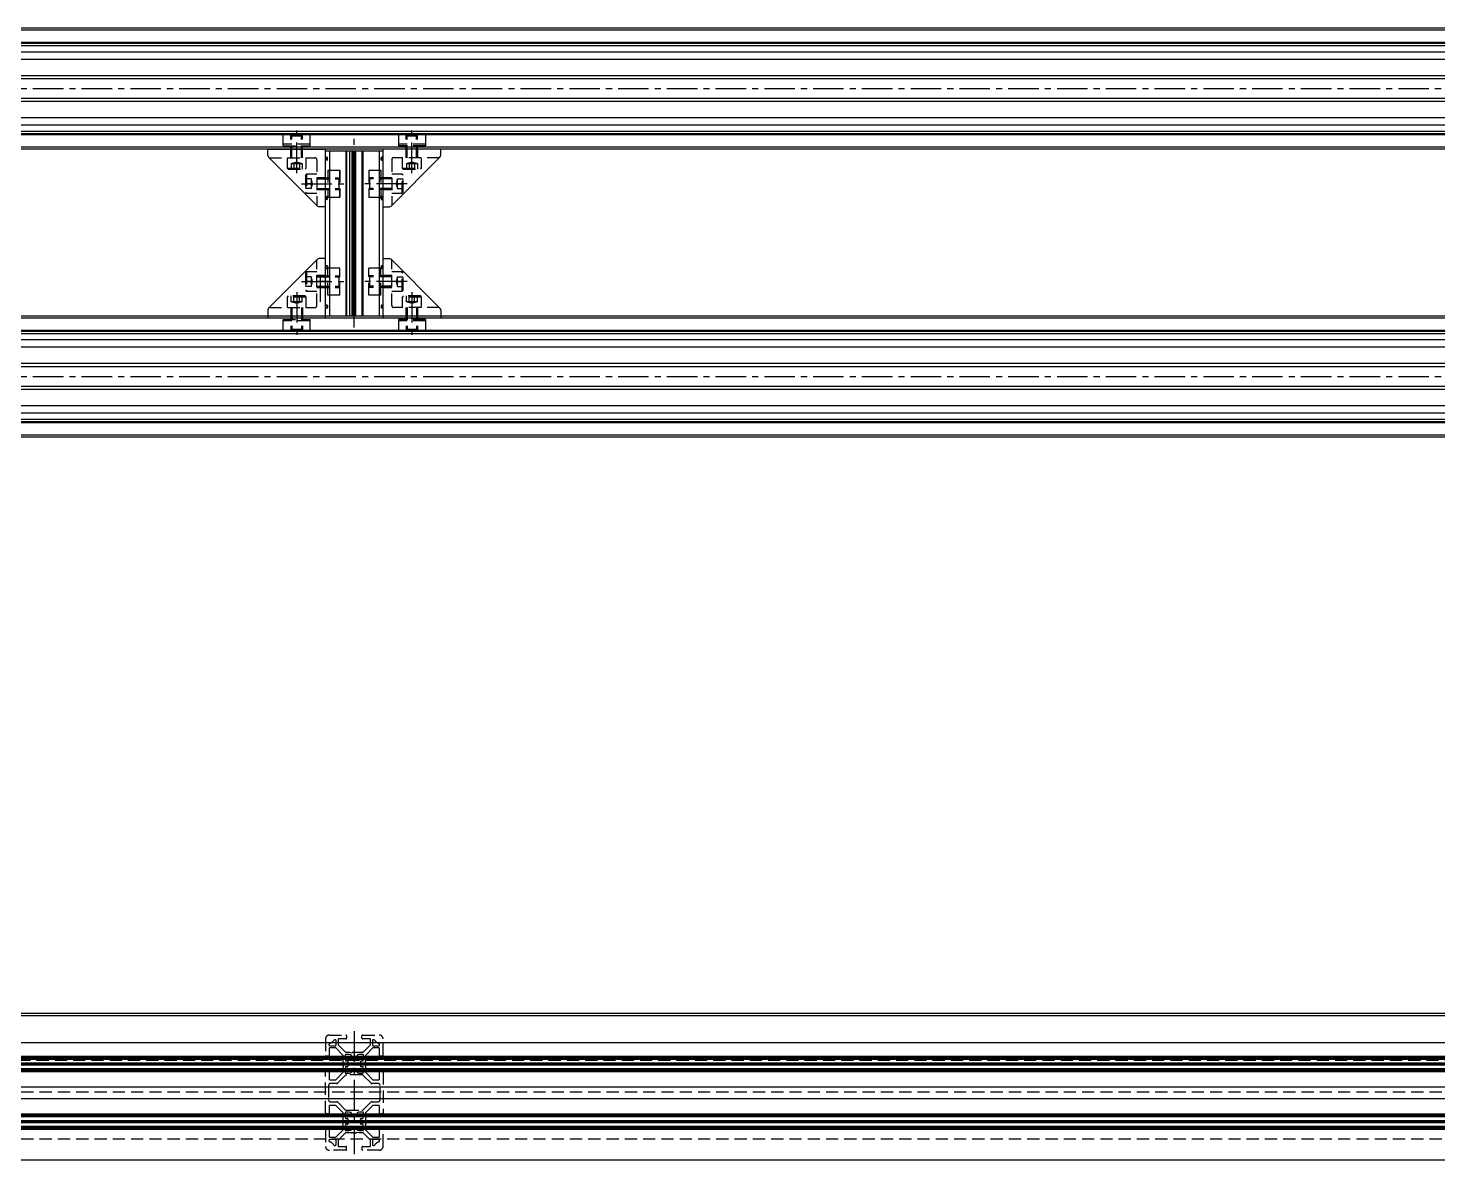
# Model space of a CAD drawing. Extents: x 0 to 4468, y -8 to 816.
# Drawn here: x 1499 to 2233, y 185 to 775 of the extents above; entities that cross this region are included whole.
import ezdxf

# ---------------------------------------------------------------- set-up
doc = ezdxf.new("R2010")
doc.units = 0
doc.header["$LTSCALE"] = 0.5
doc.linetypes.add('CENTER', pattern=[50.8, 31.75, -6.35, 6.35, -6.35])
doc.linetypes.add('DASHED', pattern=[19.05, 12.7, -6.35])
for name, color, linetype in [('MSM_CENTER', 1, 'CENTER'), ('MSM_CONTINUOUS', 7, 'CONTINUOUS'), ('MSM_DASHED', 4, 'DASHED')]:
    doc.layers.add(name, color=color, linetype=linetype)

msp = doc.modelspace()

# ---------------------------------------------------------------- linework, layer by layer
at = {"layer": 'MSM_CENTER'}
for p, q in [((764.36, 743.01), (3930.36, 743.01)), ((1638.36, 699.01), (1638.36, 721.51)), ((1698.36, 699.01), (1698.36, 721.51)), ((1668.36, 618.51), (1668.36, 717.51)), ((1640.86, 693.51), (1662.86, 693.51)), ((1695.86, 693.51), (1673.86, 693.51)), ((1640.86, 642.51), (1662.86, 642.51)), ((1650.6, 645.11), (1650.6, 632.01)), ((1695.86, 642.51), (1673.86, 642.51)), ((1638.36, 637.01), (1638.36, 614.51)), ((1698.36, 637.01), (1698.36, 614.51)), ((764.36, 593.01), (3930.36, 593.01)), ((1668.36, 252), (1668.36, 188))]:
    msp.add_line(p, q, dxfattribs=at)
at = {"layer": 'MSM_CONTINUOUS'}
for p, q in [((3920.36, 774.51), (774.36, 774.51)), ((3788.56, 773.51), (906.16, 773.51)), ((3800.86, 767.01), (893.86, 767.01)), ((3800.86, 766.51), (893.86, 766.51)), ((3800.86, 765.35), (893.86, 765.35)), ((3808.36, 762.1), (886.36, 762.1)), ((3808.36, 758.26), (886.36, 758.26)), ((3808.36, 749.76), (886.36, 749.76)), ((3880.86, 748.16), (931.66, 748.16)), ((3808.36, 736.26), (886.36, 736.26)), ((3880.86, 737.86), (931.66, 737.86)), ((3808.36, 727.77), (886.36, 727.77)), ((3808.36, 723.93), (886.36, 723.93)), ((3800.86, 720.67), (893.86, 720.67)), ((3800.86, 719.51), (893.86, 719.51)), ((3800.86, 719.01), (893.86, 719.01)), ((3788.56, 712.51), (906.16, 712.51)), ((3920.36, 711.51), (774.36, 711.51)), ((1623.36, 711.51), (1653.36, 711.51)), ((1623.36, 708.26), (1623.36, 711.51)), ((1649.22, 681.88), (1623.72, 707.38)), ((1653.36, 623.51), (1653.36, 711.51)), ((1683.36, 710.51), (1653.36, 710.51)), ((1655.36, 710.51), (1655.36, 624.51)), ((1663.96, 710.51), (1663.96, 624.51)), ((1664.36, 710.51), (1664.36, 624.51)), ((1665.86, 710.51), (1665.86, 624.51)), ((1667.14, 710.51), (1667.14, 624.51)), ((1667.45, 710.51), (1667.45, 624.51)), ((1667.95, 710.51), (1667.95, 624.51)), ((1668.36, 710.51), (1668.36, 624.51)), ((1668.76, 710.51), (1668.76, 624.51)), ((1669.01, 710.51), (1669.01, 624.51)), ((1672.36, 710.51), (1672.36, 624.51)), ((1672.76, 710.51), (1672.76, 624.51)), ((1681.36, 710.51), (1681.36, 624.51)), ((1713.36, 711.51), (1683.36, 711.51)), ((1683.36, 623.51), (1683.36, 711.51)), ((1687.49, 681.88), (1712.99, 707.38)), ((1713.36, 708.26), (1713.36, 711.51)), ((1653.36, 681.51), (1650.11, 681.51)), ((1683.36, 681.51), (1686.61, 681.51)), ((1649.22, 654.15), (1623.72, 628.65)), ((1653.36, 654.51), (1650.11, 654.51)), ((1683.36, 654.51), (1686.61, 654.51)), ((1687.49, 654.15), (1712.99, 628.65)), ((3920.36, 624.51), (774.36, 624.51)), ((1623.36, 627.76), (1623.36, 623.51)), ((1713.36, 627.76), (1713.36, 623.51)), ((3800.86, 617.01), (893.86, 617.01)), ((3788.56, 623.51), (906.16, 623.51)), ((3808.36, 612.1), (886.36, 612.1)), ((3800.86, 616.51), (893.86, 616.51)), ((3800.86, 615.35), (893.86, 615.35)), ((3808.36, 608.26), (886.36, 608.26)), ((3808.36, 599.76), (886.36, 599.76)), ((3880.86, 598.16), (931.66, 598.16)), ((3880.86, 587.86), (931.66, 587.86)), ((3808.36, 586.26), (886.36, 586.26)), ((3808.36, 577.77), (886.36, 577.77)), ((3808.36, 573.93), (886.36, 573.93)), ((3800.86, 570.67), (893.86, 570.67)), ((3800.86, 569.51), (893.86, 569.51)), ((3800.86, 569.01), (893.86, 569.01)), ((3920.36, 561.51), (774.36, 561.51)), ((3788.56, 562.51), (906.16, 562.51)), ((3894.36, 260), (800.36, 260)), ((3852.36, 261.3), (842.36, 261.3)), ((3786.36, 246), (806.36, 246)), ((1099.36, 239), (3670.36, 239)), ((1099.36, 238.52), (3670.36, 238.52)), ((1099.36, 238), (3670.36, 238)), ((1099.36, 237.48), (3670.36, 237.48)), ((1099.36, 235.52), (3670.36, 235.52)), ((1099.36, 235), (3670.36, 235)), ((1099.36, 234.48), (3670.36, 234.48)), ((1099.36, 232.52), (3670.36, 232.52)), ((1099.36, 232), (3670.36, 232)), ((1099.36, 231.48), (3670.36, 231.48)), ((1099.36, 231), (3670.36, 231)), ((1099.36, 223), (3670.36, 223)), ((1099.36, 217), (3670.36, 217)), ((1099.36, 209), (3670.36, 209)), ((1099.36, 208.52), (3670.36, 208.52)), ((1099.36, 208), (3670.36, 208)), ((1099.36, 207.48), (3670.36, 207.48)), ((1099.36, 205.52), (3670.36, 205.52)), ((1099.36, 205), (3670.36, 205)), ((1099.36, 204.48), (3670.36, 204.48)), ((1099.36, 202.52), (3670.36, 202.52)), ((1099.36, 202), (3670.36, 202)), ((1099.36, 201.48), (3670.36, 201.48)), ((1099.36, 201), (3670.36, 201)), ((1099.36, 185), (3670.36, 185))]:
    msp.add_line(p, q, dxfattribs=at)
for centre, start, end in [((1624.61, 708.26), 180, 225), ((1712.11, 708.26), 315, 0), ((1650.11, 682.76), 225, 270), ((1686.61, 682.76), 270, 315), ((1650.11, 653.26), 90, 135), ((1686.61, 653.26), 45, 90), ((1624.61, 627.76), 135, 180), ((1712.11, 627.76), 0, 45)]:
    msp.add_arc(centre, 1.25, start, end, dxfattribs=at)
at = {"layer": 'MSM_DASHED'}
for p, q in [((3685.36, 767.01), (959.36, 767.01)), ((1631.36, 713.21), (1631.36, 719.51)), ((1635.36, 707.01), (1635.36, 719.51)), ((1635.9, 707.01), (1635.9, 719.51)), ((1640.82, 707.01), (1640.82, 719.51)), ((1641.36, 707.01), (1641.36, 719.51)), ((1645.36, 713.21), (1645.36, 719.51)), ((1691.36, 719.51), (1691.36, 713.21)), ((1695.36, 707.01), (1695.36, 719.51)), ((1695.9, 707.01), (1695.9, 719.51)), ((1700.82, 707.01), (1700.82, 719.51)), ((1701.36, 707.01), (1701.36, 719.51)), ((1705.36, 719.51), (1705.36, 713.21)), ((3685.36, 719.01), (959.36, 719.01)), ((1645.36, 714.01), (1631.36, 714.01)), ((1631.36, 713.21), (1645.36, 713.21)), ((1635.9, 719.01), (1635.36, 718.47)), ((1635.36, 718.47), (1641.36, 718.47)), ((1641.36, 718.47), (1640.82, 719.01)), ((1705.36, 714.01), (1691.36, 714.01)), ((1705.36, 713.21), (1691.36, 713.21)), ((1695.9, 719.01), (1695.36, 718.47)), ((1695.36, 718.47), (1701.36, 718.47)), ((1701.36, 718.47), (1700.82, 719.01)), ((1624.09, 707.01), (1647.86, 707.01)), ((1633.36, 707.01), (1633.36, 701.61)), ((1635.26, 711.51), (1635.26, 707.01)), ((1641.46, 707.01), (1641.46, 711.51)), ((1643.36, 701.61), (1643.36, 707.01)), ((1648.86, 706.01), (1648.86, 682.24)), ((1653.36, 707.41), (1654.11, 707.28)), ((1654.11, 705.74), (1653.36, 705.61)), ((1654.07, 705.74), (1654.07, 707.29)), ((1654.36, 706.04), (1654.36, 706.98)), ((1682.36, 706.04), (1682.36, 706.98)), ((1683.36, 707.41), (1682.6, 707.28)), ((1682.6, 705.74), (1683.36, 705.61)), ((1682.64, 705.74), (1682.64, 707.29)), ((1687.86, 706.01), (1687.86, 682.24)), ((1712.62, 707.01), (1688.86, 707.01)), ((1693.36, 707.01), (1693.36, 701.61)), ((1695.26, 711.51), (1695.26, 707.01)), ((1701.46, 707.01), (1701.46, 711.51)), ((1703.36, 701.61), (1703.36, 707.01)), ((1633.36, 701.61), (1643.36, 701.61)), ((1633.36, 701.61), (1633.96, 701.01)), ((1633.96, 701.01), (1642.76, 701.01)), ((1635.47, 704.01), (1635.47, 701.01)), ((1635.47, 704.01), (1641.24, 704.01)), ((1638.36, 704.68), (1635.86, 704.01)), ((1636.91, 704.01), (1636.91, 701.01)), ((1640.86, 704.01), (1638.36, 704.68)), ((1639.8, 704.01), (1639.8, 701.01)), ((1641.24, 704.01), (1641.24, 701.01)), ((1642.76, 701.01), (1643.36, 701.61)), ((1643.46, 698.51), (1642.86, 697.91)), ((1642.86, 697.91), (1642.86, 689.11)), ((1648.86, 698.51), (1643.46, 698.51)), ((1643.46, 698.51), (1643.46, 688.51)), ((1654.56, 700.51), (1654.56, 686.51)), ((1654.56, 700.51), (1660.86, 700.51)), ((1660.64, 700.51), (1660.64, 686.51)), ((1660.86, 700.51), (1660.86, 686.51)), ((1675.86, 700.51), (1675.86, 686.51)), ((1675.86, 700.51), (1682.16, 700.51)), ((1682.16, 700.51), (1682.16, 686.51)), ((1693.26, 698.51), (1687.86, 698.51)), ((1693.26, 688.51), (1693.26, 698.51)), ((1693.86, 697.91), (1693.26, 698.51)), ((1693.36, 701.61), (1693.96, 701.01)), ((1693.36, 701.61), (1703.36, 701.61)), ((1693.86, 689.11), (1693.86, 697.91)), ((1693.96, 701.01), (1702.76, 701.01)), ((1695.47, 704.01), (1695.47, 701.01)), ((1695.47, 704.01), (1701.24, 704.01)), ((1698.36, 704.68), (1695.86, 704.01)), ((1696.91, 704.01), (1696.91, 701.01)), ((1700.86, 704.01), (1698.36, 704.68)), ((1699.8, 704.01), (1699.8, 701.01)), ((1701.24, 704.01), (1701.24, 701.01)), ((1702.76, 701.01), (1703.36, 701.61)), ((1645.86, 696.01), (1642.86, 696.01)), ((1645.86, 693.51), (1642.86, 693.51)), ((1645.86, 691.01), (1642.86, 691.01)), ((1645.86, 696.01), (1645.86, 691.01)), ((1646.53, 693.51), (1645.86, 696.01)), ((1645.86, 691.01), (1646.53, 693.51)), ((1653.36, 696.61), (1648.86, 696.61)), ((1648.86, 696.51), (1660.86, 696.51)), ((1648.86, 695.97), (1660.86, 695.97)), ((1648.86, 691.05), (1660.86, 691.05)), ((1648.86, 690.51), (1660.86, 690.51)), ((1648.86, 690.41), (1653.36, 690.41)), ((1660.32, 696.51), (1660.32, 690.51)), ((1660.86, 695.97), (1660.32, 696.51)), ((1660.32, 690.51), (1660.86, 691.05)), ((1687.86, 696.51), (1675.86, 696.51)), ((1676.4, 696.51), (1675.86, 695.97)), ((1687.86, 695.97), (1675.86, 695.97)), ((1687.86, 691.05), (1675.86, 691.05)), ((1675.86, 691.05), (1676.4, 690.51)), ((1687.86, 690.51), (1675.86, 690.51)), ((1676.4, 690.51), (1676.4, 696.51)), ((1687.86, 696.61), (1683.36, 696.61)), ((1683.36, 690.41), (1687.86, 690.41)), ((1690.86, 696.01), (1690.19, 693.51)), ((1690.19, 693.51), (1690.86, 691.01)), ((1690.86, 696.01), (1693.86, 696.01)), ((1690.86, 691.01), (1690.86, 696.01)), ((1690.86, 693.51), (1693.86, 693.51)), ((1690.86, 691.01), (1693.86, 691.01)), ((1642.86, 689.11), (1643.46, 688.51)), ((1643.46, 688.51), (1648.86, 688.51)), ((1653.36, 686.91), (1654.11, 686.78)), ((1654.11, 685.24), (1653.36, 685.11)), ((1654.07, 685.24), (1654.07, 686.79)), ((1654.36, 685.54), (1654.36, 686.48)), ((1654.56, 686.51), (1660.86, 686.51)), ((1675.86, 686.51), (1682.16, 686.51)), ((1682.36, 685.54), (1682.36, 686.48)), ((1683.36, 686.91), (1682.6, 686.78)), ((1682.6, 685.24), (1683.36, 685.11)), ((1682.64, 685.24), (1682.64, 686.79)), ((1687.86, 688.51), (1693.26, 688.51)), ((1693.26, 688.51), (1693.86, 689.11)), ((1648.86, 630.01), (1648.86, 653.78)), ((1687.86, 630.01), (1687.86, 653.78)), ((1643.46, 647.51), (1642.86, 646.91)), ((1642.86, 646.91), (1642.86, 638.11)), ((1648.86, 647.51), (1643.46, 647.51)), ((1643.46, 647.51), (1643.46, 637.51)), ((1654.11, 650.78), (1653.36, 650.91)), ((1653.36, 649.11), (1654.11, 649.24)), ((1654.07, 650.79), (1654.07, 649.24)), ((1654.36, 650.48), (1654.36, 649.54)), ((1654.56, 635.51), (1654.56, 649.51)), ((1660.86, 649.51), (1654.56, 649.51)), ((1660.86, 635.51), (1660.86, 649.51)), ((1682.16, 649.51), (1675.86, 649.51)), ((1675.86, 635.51), (1675.86, 649.51)), ((1682.16, 635.51), (1682.16, 649.51)), ((1682.36, 650.48), (1682.36, 649.54)), ((1682.6, 650.78), (1683.36, 650.91)), ((1683.36, 649.11), (1682.6, 649.24)), ((1682.64, 650.79), (1682.64, 649.24)), ((1693.26, 647.51), (1687.86, 647.51)), ((1693.86, 646.91), (1693.26, 647.51)), ((1693.26, 637.51), (1693.26, 647.51)), ((1693.86, 638.11), (1693.86, 646.91)), ((1645.86, 645.01), (1642.86, 645.01)), ((1655.6, 642.51), (1642.86, 642.51)), ((1645.86, 640.01), (1642.86, 640.01)), ((1645.86, 645.01), (1645.86, 640.01)), ((1646.53, 642.51), (1645.86, 645.01)), ((1645.86, 640.01), (1646.53, 642.51)), ((1653.36, 645.61), (1648.86, 645.61)), ((1648.86, 645.51), (1660.86, 645.51)), ((1648.86, 644.97), (1660.86, 644.97)), ((1648.86, 640.05), (1660.86, 640.05)), ((1648.86, 639.51), (1660.86, 639.51)), ((1648.86, 639.41), (1653.36, 639.41)), ((1660.32, 645.51), (1660.32, 639.51)), ((1660.86, 644.97), (1660.32, 645.51)), ((1660.32, 639.51), (1660.86, 640.05)), ((1687.86, 645.51), (1675.86, 645.51)), ((1676.4, 645.51), (1675.86, 644.97)), ((1687.86, 644.97), (1675.86, 644.97)), ((1687.86, 640.05), (1675.86, 640.05)), ((1675.86, 640.05), (1676.4, 639.51)), ((1687.86, 639.51), (1675.86, 639.51)), ((1676.4, 639.51), (1676.4, 645.51)), ((1687.86, 645.61), (1683.36, 645.61)), ((1683.36, 639.41), (1687.86, 639.41)), ((1690.86, 645.01), (1690.19, 642.51)), ((1690.19, 642.51), (1690.86, 640.01)), ((1690.86, 645.01), (1693.86, 645.01)), ((1690.86, 640.01), (1690.86, 645.01)), ((1690.86, 642.51), (1693.86, 642.51)), ((1690.86, 640.01), (1693.86, 640.01)), ((1633.96, 635.01), (1633.36, 634.41)), ((1633.36, 634.41), (1633.36, 629.01)), ((1643.36, 634.41), (1633.36, 634.41)), ((1642.76, 635.01), (1633.96, 635.01)), ((1635.47, 632.01), (1635.47, 635.01)), ((1641.24, 632.01), (1635.47, 632.01)), ((1635.86, 632.01), (1638.36, 631.34)), ((1636.91, 632.01), (1636.91, 635.01)), ((1638.36, 631.34), (1640.86, 632.01)), ((1639.8, 632.01), (1639.8, 635.01)), ((1641.24, 632.01), (1641.24, 635.01)), ((1643.36, 634.41), (1642.76, 635.01)), ((1642.86, 638.11), (1643.46, 637.51)), ((1643.36, 629.01), (1643.36, 634.41)), ((1643.46, 637.51), (1648.86, 637.51)), ((1660.86, 635.51), (1654.56, 635.51)), ((1682.16, 635.51), (1675.86, 635.51)), ((1687.86, 637.51), (1693.26, 637.51)), ((1693.26, 637.51), (1693.86, 638.11)), ((1693.96, 635.01), (1693.36, 634.41)), ((1703.36, 634.41), (1693.36, 634.41)), ((1693.36, 634.41), (1693.36, 629.01)), ((1702.76, 635.01), (1693.96, 635.01)), ((1695.47, 632.01), (1695.47, 635.01)), ((1701.24, 632.01), (1695.47, 632.01)), ((1695.86, 632.01), (1698.36, 631.34)), ((1696.91, 632.01), (1696.91, 635.01)), ((1698.36, 631.34), (1700.86, 632.01)), ((1699.8, 632.01), (1699.8, 635.01)), ((1701.24, 632.01), (1701.24, 635.01)), ((1703.36, 634.41), (1702.76, 635.01)), ((1703.36, 629.01), (1703.36, 634.41)), ((1624.09, 629.01), (1647.86, 629.01)), ((1635.26, 629.01), (1635.26, 624.51)), ((1635.36, 629.01), (1635.36, 616.51)), ((1635.9, 629.01), (1635.9, 616.51)), ((1640.82, 629.01), (1640.82, 616.51)), ((1641.36, 629.01), (1641.36, 616.51)), ((1641.46, 624.51), (1641.46, 629.01)), ((1654.11, 630.28), (1653.36, 630.41)), ((1653.36, 628.61), (1654.11, 628.74)), ((1654.07, 630.29), (1654.07, 628.74)), ((1654.36, 629.98), (1654.36, 629.04)), ((1682.36, 629.98), (1682.36, 629.04)), ((1682.6, 630.28), (1683.36, 630.41)), ((1683.36, 628.61), (1682.6, 628.74)), ((1682.64, 630.29), (1682.64, 628.74)), ((1712.62, 629.01), (1688.86, 629.01)), ((1695.26, 629.01), (1695.26, 624.51)), ((1695.36, 629.01), (1695.36, 616.51)), ((1695.9, 629.01), (1695.9, 616.51)), ((1700.82, 629.01), (1700.82, 616.51)), ((1701.36, 629.01), (1701.36, 616.51)), ((1701.46, 624.51), (1701.46, 629.01)), ((1631.36, 622.81), (1645.36, 622.81)), ((1631.36, 616.51), (1631.36, 622.81)), ((1645.36, 622.01), (1631.36, 622.01)), ((1641.36, 617.55), (1635.36, 617.55)), ((1635.36, 617.55), (1635.9, 617.01)), ((1640.82, 617.01), (1635.9, 617.01)), ((1640.82, 617.01), (1641.36, 617.55)), ((1645.36, 616.51), (1645.36, 622.81)), ((1705.36, 622.81), (1691.36, 622.81)), ((1691.36, 622.81), (1691.36, 616.51)), ((1705.36, 622.01), (1691.36, 622.01)), ((1701.36, 617.55), (1695.36, 617.55)), ((1695.36, 617.55), (1695.9, 617.01)), ((1700.82, 617.01), (1695.9, 617.01)), ((1700.82, 617.01), (1701.36, 617.55)), ((1705.36, 622.81), (1705.36, 616.51)), ((1655.36, 250), (1663.96, 250)), ((1672.76, 250), (1681.36, 250)), ((1653.36, 248), (1653.36, 239.4)), ((1655.16, 245.12), (1655.16, 244.95)), ((1655.36, 239.4), (1655.36, 243.25)), ((1658.69, 243.25), (1655.36, 243.25)), ((1655.66, 244.45), (1658.41, 244.45)), ((1658.41, 247.5), (1658.16, 247.5)), ((1658.69, 243.25), (1662.36, 239.59)), ((1658.91, 244.95), (1658.91, 247)), ((1660.11, 244.66), (1660.11, 248)), ((1663.96, 248), (1660.11, 248)), ((1663.77, 241), (1660.11, 244.66)), ((1664.36, 249.6), (1664.36, 248.4)), ((1672.36, 248.4), (1672.36, 249.6)), ((1676.61, 248), (1672.76, 248)), ((1676.61, 244.66), (1672.94, 241)), ((1674.36, 239.59), (1678.02, 243.25)), ((1676.61, 248), (1676.61, 244.66)), ((1677.81, 247), (1677.81, 244.95)), ((1681.36, 243.25), (1678.02, 243.25)), ((1678.56, 247.5), (1678.31, 247.5)), ((1678.31, 244.45), (1681.06, 244.45)), ((1681.36, 243.25), (1681.36, 239.4)), ((1681.56, 244.95), (1681.56, 245.12)), ((1683.36, 239.4), (1683.36, 248)), ((3852.36, 236.7), (842.36, 236.7)), ((1654.96, 239), (1653.76, 239)), ((1662.36, 239.59), (1662.36, 235.65)), ((1662.66, 235), (1662.42, 235.4)), ((1662.42, 234.6), (1662.66, 235)), ((1663.56, 239.4), (1663.56, 237.66)), ((1663.56, 237.59), (1663.71, 236.82)), ((1663.77, 241), (1665.86, 241)), ((1665.69, 239.8), (1663.96, 239.8)), ((1664.1, 236.5), (1664.72, 236.5)), ((1666.53, 239.64), (1665.77, 239.79)), ((1665.86, 241), (1667.14, 240.75)), ((1666.86, 238.64), (1666.86, 239.25)), ((1667.14, 240.75), (1667.45, 240.93)), ((1667.95, 240.93), (1668.36, 240.7)), ((1668.36, 240.7), (1668.76, 240.93)), ((1669.01, 241), (1672.94, 241)), ((1669.86, 239.25), (1669.86, 238.64)), ((1670.94, 239.79), (1670.18, 239.64)), ((1672.76, 239.8), (1671.02, 239.8)), ((1671.99, 236.5), (1672.61, 236.5)), ((1673, 236.82), (1673.15, 237.59)), ((1673.16, 237.66), (1673.16, 239.4)), ((1674.29, 235.4), (1674.06, 235)), ((1674.06, 235), (1674.29, 234.6)), ((1674.11, 236.22), (1674.36, 237.5)), ((1674.29, 235.9), (1674.11, 236.22)), ((1674.36, 237.5), (1674.36, 239.59)), ((1682.96, 239), (1681.76, 239)), ((1653.36, 209.4), (1653.36, 230.6)), ((1653.76, 231), (1654.96, 231)), ((1655.36, 226.75), (1655.36, 230.6)), ((1662.36, 230.41), (1658.69, 226.75)), ((1663.68, 228.91), (1659.81, 225.04)), ((1662.61, 233.78), (1662.36, 232.5)), ((1662.36, 232.5), (1662.36, 230.41)), ((1662.61, 233.78), (1662.42, 234.1)), ((1663.71, 233.18), (1663.56, 232.41)), ((1663.56, 232.34), (1663.56, 230.6)), ((1663.96, 230.2), (1665.69, 230.2)), ((1664.72, 233.5), (1664.1, 233.5)), ((1672.33, 229.2), (1664.39, 229.2)), ((1665.77, 230.21), (1666.53, 230.36)), ((1666.86, 230.75), (1666.86, 231.36)), ((1669.86, 231.36), (1669.86, 230.75)), ((1670.18, 230.36), (1670.94, 230.21)), ((1671.02, 230.2), (1672.76, 230.2)), ((1672.61, 233.5), (1671.99, 233.5)), ((1673.15, 232.41), (1673, 233.18)), ((1676.9, 225.04), (1673.04, 228.91)), ((1673.16, 230.6), (1673.16, 232.34)), ((1674.36, 230.41), (1674.36, 234.35)), ((1678.02, 226.75), (1674.36, 230.41)), ((1681.36, 230.6), (1681.36, 226.75)), ((1681.76, 231), (1682.96, 231)), ((1683.36, 230.6), (1683.36, 209.4)), ((3682.52, 220.3), (959.37, 220.3)), ((1654.96, 223.75), (1654.96, 216.25)), ((1655.36, 226.75), (1658.69, 226.75)), ((1659.11, 224.75), (1655.96, 224.75)), ((1680.76, 224.75), (1677.61, 224.75)), ((1678.02, 226.75), (1681.36, 226.75)), ((1681.76, 216.25), (1681.76, 223.75)), ((1655.36, 209.4), (1655.36, 213.25)), ((1658.69, 213.25), (1655.36, 213.25)), ((1655.96, 215.25), (1659.11, 215.25)), ((1658.69, 213.25), (1662.36, 209.59)), ((1659.81, 214.96), (1663.68, 211.09)), ((1673.04, 211.09), (1676.9, 214.96)), ((1674.36, 209.59), (1678.02, 213.25)), ((1677.61, 215.25), (1680.76, 215.25)), ((1681.36, 213.25), (1678.02, 213.25)), ((1681.36, 213.25), (1681.36, 209.4)), ((1654.96, 209), (1653.76, 209)), ((1662.36, 209.59), (1662.36, 205.65)), ((1663.56, 209.4), (1663.56, 207.66)), ((1663.56, 207.59), (1663.71, 206.82)), ((1665.69, 209.8), (1663.96, 209.8)), ((1664.1, 206.5), (1664.72, 206.5)), ((1664.39, 210.8), (1672.33, 210.8)), ((1666.53, 209.64), (1665.77, 209.79)), ((1666.86, 208.64), (1666.86, 209.25)), ((1669.86, 209.25), (1669.86, 208.64)), ((1670.94, 209.79), (1670.18, 209.64)), ((1672.76, 209.8), (1671.02, 209.8)), ((1671.99, 206.5), (1672.61, 206.5)), ((1673, 206.82), (1673.15, 207.59)), ((1673.16, 207.66), (1673.16, 209.4)), ((1674.36, 207.5), (1674.11, 206.22)), ((1674.11, 206.22), (1674.29, 205.9)), ((1674.36, 207.5), (1674.36, 209.59)), ((1682.96, 209), (1681.76, 209)), ((1653.36, 200.6), (1653.36, 192)), ((1653.76, 201), (1654.96, 201)), ((1655.36, 196.75), (1655.36, 200.6)), ((1662.36, 200.41), (1658.69, 196.75)), ((1660.11, 195.34), (1663.77, 199)), ((1662.36, 202.5), (1662.61, 203.78)), ((1662.36, 202.5), (1662.36, 200.41)), ((1662.66, 205), (1662.42, 205.4)), ((1662.42, 204.6), (1662.66, 205)), ((1662.61, 203.78), (1662.42, 204.1)), ((1663.71, 203.18), (1663.56, 202.41)), ((1663.56, 202.34), (1663.56, 200.6)), ((1667.7, 199), (1663.77, 199)), ((1663.96, 200.2), (1665.69, 200.2)), ((1664.72, 203.5), (1664.1, 203.5)), ((1665.77, 200.21), (1666.53, 200.36)), ((1666.86, 200.75), (1666.86, 201.36)), ((1668.36, 199.3), (1667.95, 199.07)), ((1668.76, 199.07), (1668.36, 199.3)), ((1669.58, 199.25), (1669.26, 199.07)), ((1670.86, 199), (1669.58, 199.25)), ((1669.86, 201.36), (1669.86, 200.75)), ((1670.18, 200.36), (1670.94, 200.21)), ((1672.94, 199), (1670.86, 199)), ((1671.02, 200.2), (1672.76, 200.2)), ((1672.61, 203.5), (1671.99, 203.5)), ((1672.94, 199), (1676.61, 195.34)), ((1673.15, 202.41), (1673, 203.18)), ((1673.16, 200.6), (1673.16, 202.34)), ((1674.29, 205.4), (1674.06, 205)), ((1674.06, 205), (1674.29, 204.6)), ((1674.36, 200.41), (1674.36, 204.35)), ((1678.02, 196.75), (1674.36, 200.41)), ((1681.36, 200.6), (1681.36, 196.75)), ((1681.76, 201), (1682.96, 201)), ((1683.36, 192), (1683.36, 200.6)), ((3682.52, 195.7), (959.37, 195.7)), ((1655.16, 195.05), (1655.16, 194.88)), ((1655.36, 196.75), (1658.69, 196.75)), ((1658.41, 195.55), (1655.66, 195.55)), ((1658.16, 192.5), (1658.41, 192.5)), ((1658.91, 193), (1658.91, 195.05)), ((1660.11, 192), (1660.11, 195.34)), ((1660.11, 192), (1663.96, 192)), ((1664.36, 190.4), (1664.36, 191.6)), ((1672.36, 191.6), (1672.36, 190.4)), ((1672.76, 192), (1676.61, 192)), ((1676.61, 195.34), (1676.61, 192)), ((1677.81, 195.05), (1677.81, 193)), ((1678.02, 196.75), (1681.36, 196.75)), ((1681.06, 195.55), (1678.31, 195.55)), ((1678.31, 192.5), (1678.56, 192.5)), ((1681.56, 194.88), (1681.56, 195.05)), ((1663.96, 190), (1655.36, 190)), ((1681.36, 190), (1672.76, 190))]:
    msp.add_line(p, q, dxfattribs=at)
for centre, radius, start, end in [((1647.86, 706.01), 1, 0, 90), ((1654.06, 706.98), 0.3, 360, 80), ((1654.06, 706.04), 0.3, 280, 360), ((1682.66, 706.98), 0.3, 100, 180), ((1682.66, 706.04), 0.3, 180, 260), ((1688.86, 706.01), 1, 90, 180), ((1654.06, 686.48), 0.3, 360, 80), ((1654.06, 685.54), 0.3, 280, 360), ((1682.66, 686.48), 0.3, 100, 180), ((1682.66, 685.54), 0.3, 180, 260), ((1654.06, 650.48), 0.3, 360, 80), ((1654.06, 649.54), 0.3, 280, 360), ((1682.66, 650.48), 0.3, 100, 180), ((1682.66, 649.54), 0.3, 180, 260), ((1647.86, 630.01), 1, 270, 0), ((1654.06, 629.98), 0.3, 360, 80), ((1654.06, 629.04), 0.3, 280, 360), ((1682.66, 629.98), 0.3, 100, 180), ((1682.66, 629.04), 0.3, 180, 260), ((1688.86, 630.01), 1, 180, 270), ((1655.36, 248), 2, 90, 180), ((1663.96, 249.6), 0.4, 0, 90), ((1672.76, 249.6), 0.4, 90, 180), ((1681.36, 248), 2, 0, 90), ((1655.66, 245.12), 0.5, 109.85389, 180), ((1655.66, 244.95), 0.5, 180, 270), ((1653.86, 250.1), 4.8, 289.85389, 324.20367), ((1658.16, 247), 0.5, 90, 144.20367), ((1658.41, 247), 0.5, 0, 90), ((1658.41, 244.95), 0.5, 270, 0), ((1663.96, 248.4), 0.4, 270, 0), ((1672.76, 248.4), 0.4, 180, 270), ((1678.31, 247), 0.5, 90, 180), ((1678.31, 244.95), 0.5, 180, 270), ((1678.56, 247), 0.5, 35.79634, 90), ((1682.86, 250.1), 4.8, 215.79632, 250.14611), ((1681.06, 244.95), 0.5, 270, 0), ((1681.06, 245.12), 0.5, 0, 70.14613), ((1653.76, 239.4), 0.4, 180, 270), ((1654.96, 239.4), 0.4, 270, 0), ((1662.86, 235.65), 0.5, 180, 210), ((1663.96, 239.4), 0.4, 90, 180), ((1663.96, 237.66), 0.4, 180, 191), ((1664.1, 236.9), 0.4, 191, 270), ((1664.72, 236.1), 0.4, 343.17354, 90.00002), ((1668.36, 235), 3.4, 163.17355, 196.82645), ((1665.69, 239.4), 0.4, 79, 90), ((1666.46, 239.25), 0.4, 0, 79), ((1667.26, 238.64), 0.4, 180, 286.82645), ((1668.36, 235), 3.4, 73.17355, 106.82645), ((1667.7, 240.5), 0.5, 60, 120), ((1669.01, 240.5), 0.5, 90, 120), ((1669.46, 238.64), 0.4, 253.17355, 0), ((1670.26, 239.25), 0.4, 101, 180), ((1671.02, 239.4), 0.4, 90, 101), ((1671.99, 236.1), 0.4, 90, 196.82645), ((1668.36, 235), 3.4, 343.17355, 16.82645), ((1672.61, 236.9), 0.4, 270, 349), ((1672.76, 239.4), 0.4, 0, 90), ((1672.76, 237.66), 0.4, 349, 0), ((1673.86, 235.65), 0.5, 330, 30), ((1681.76, 239.4), 0.4, 180, 270), ((1682.96, 239.4), 0.4, 270, 0), ((1653.76, 230.6), 0.4, 90, 180), ((1654.96, 230.6), 0.4, 0, 90), ((1662.86, 234.35), 0.5, 150, 210), ((1663.96, 232.34), 0.4, 169, 180), ((1663.96, 230.6), 0.4, 180, 270), ((1664.39, 228.2), 1, 90, 135), ((1664.1, 233.1), 0.4, 90, 169), ((1664.72, 233.9), 0.4, 270, 16.82645), ((1665.69, 230.6), 0.4, 270, 281), ((1666.46, 230.75), 0.4, 281, 0), ((1667.26, 231.36), 0.4, 73.17355, 180), ((1668.36, 235), 3.4, 253.17355, 286.82645), ((1669.46, 231.36), 0.4, 0, 106.82645), ((1670.26, 230.75), 0.4, 180, 259), ((1671.02, 230.6), 0.4, 259, 270), ((1671.99, 233.9), 0.4, 163.17355, 270), ((1672.33, 228.2), 1, 45, 90), ((1672.61, 233.1), 0.4, 11, 90), ((1672.76, 230.6), 0.4, 270, 0), ((1672.76, 232.34), 0.4, 0, 11), ((1673.86, 234.35), 0.5, 0, 30), ((1681.76, 230.6), 0.4, 90, 180), ((1682.96, 230.6), 0.4, 0, 90), ((1655.96, 223.75), 1, 90, 180), ((1659.11, 225.75), 1, 270, 315), ((1677.61, 225.75), 1, 225, 270), ((1680.76, 223.75), 1, 0, 90), ((1655.96, 216.25), 1, 180, 270), ((1659.11, 214.25), 1, 45, 90), ((1677.61, 214.25), 1, 90, 135), ((1680.76, 216.25), 1, 270, 0), ((1653.76, 209.4), 0.4, 180, 270), ((1654.96, 209.4), 0.4, 270, 0), ((1662.86, 205.65), 0.5, 180, 210), ((1663.96, 209.4), 0.4, 90, 180), ((1663.96, 207.66), 0.4, 180, 191), ((1664.39, 211.8), 1, 225, 270), ((1664.1, 206.9), 0.4, 191, 270), ((1664.72, 206.1), 0.4, 343.17355, 90), ((1668.36, 205), 3.4, 163.17355, 196.82645), ((1665.69, 209.4), 0.4, 79, 90), ((1666.46, 209.25), 0.4, 0, 79), ((1667.26, 208.64), 0.4, 180, 286.82645), ((1668.36, 205), 3.4, 73.17355, 106.82645), ((1669.46, 208.64), 0.4, 253.17355, 0), ((1670.26, 209.25), 0.4, 101, 180), ((1671.02, 209.4), 0.4, 90, 101), ((1671.99, 206.1), 0.4, 90, 196.82645), ((1668.36, 205), 3.4, 343.17355, 16.82645), ((1672.33, 211.8), 1, 270, 315), ((1672.61, 206.9), 0.4, 270, 349), ((1672.76, 209.4), 0.4, 0, 90), ((1672.76, 207.66), 0.4, 349, 0), ((1673.86, 205.65), 0.5, 330, 30), ((1681.76, 209.4), 0.4, 180, 270), ((1682.96, 209.4), 0.4, 270, 0), ((1653.76, 200.6), 0.4, 90.00437, 180), ((1654.96, 200.6), 0.4, 0, 90), ((1662.86, 204.35), 0.5, 150, 210), ((1663.96, 202.34), 0.4, 169, 180), ((1663.96, 200.6), 0.4, 180, 270), ((1664.1, 203.1), 0.4, 90, 169), ((1664.72, 203.9), 0.4, 270, 16.82645), ((1665.69, 200.6), 0.4, 270, 281), ((1666.46, 200.75), 0.4, 281, 0), ((1667.26, 201.36), 0.4, 73.17356, 180), ((1668.36, 205), 3.4, 253.17355, 286.82645), ((1667.7, 199.5), 0.5, 270, 300), ((1669.01, 199.5), 0.5, 240, 300), ((1669.46, 201.36), 0.4, 0, 106.82645), ((1670.26, 200.75), 0.4, 180, 259), ((1671.02, 200.6), 0.4, 259, 270), ((1671.99, 203.9), 0.4, 163.17355, 270), ((1672.61, 203.1), 0.4, 11, 90), ((1672.76, 200.6), 0.4, 270, 0), ((1672.76, 202.34), 0.4, 0, 11), ((1673.86, 204.35), 0.5, 0.00003, 30.00007), ((1681.76, 200.6), 0.4, 90.00437, 180), ((1682.96, 200.6), 0.4, 0, 90), ((1655.36, 192), 2, 180, 270), ((1655.66, 195.05), 0.5, 90, 180), ((1655.66, 194.88), 0.5, 180, 250.14613), ((1653.86, 189.9), 4.8, 35.79632, 70.14611), ((1658.16, 193), 0.5, 215.79634, 270), ((1658.41, 195.05), 0.5, 0, 90), ((1658.41, 193), 0.5, 270, 0), ((1663.96, 191.6), 0.4, 0, 90), ((1672.76, 191.6), 0.4, 90, 180), ((1678.31, 195.05), 0.5, 90, 180), ((1678.31, 193), 0.5, 180, 270), ((1678.56, 193), 0.5, 270, 324.20367), ((1682.86, 189.9), 4.8, 109.85388, 144.20367), ((1681.06, 195.05), 0.5, 0, 90), ((1681.06, 194.88), 0.5, 289.85389, 0), ((1681.36, 192), 2, 270, 0), ((1663.96, 190.4), 0.4, 270, 0), ((1672.76, 190.4), 0.4, 180, 270)]:
    msp.add_arc(centre, radius, start, end, dxfattribs=at)

doc.saveas('drawing.dxf')
